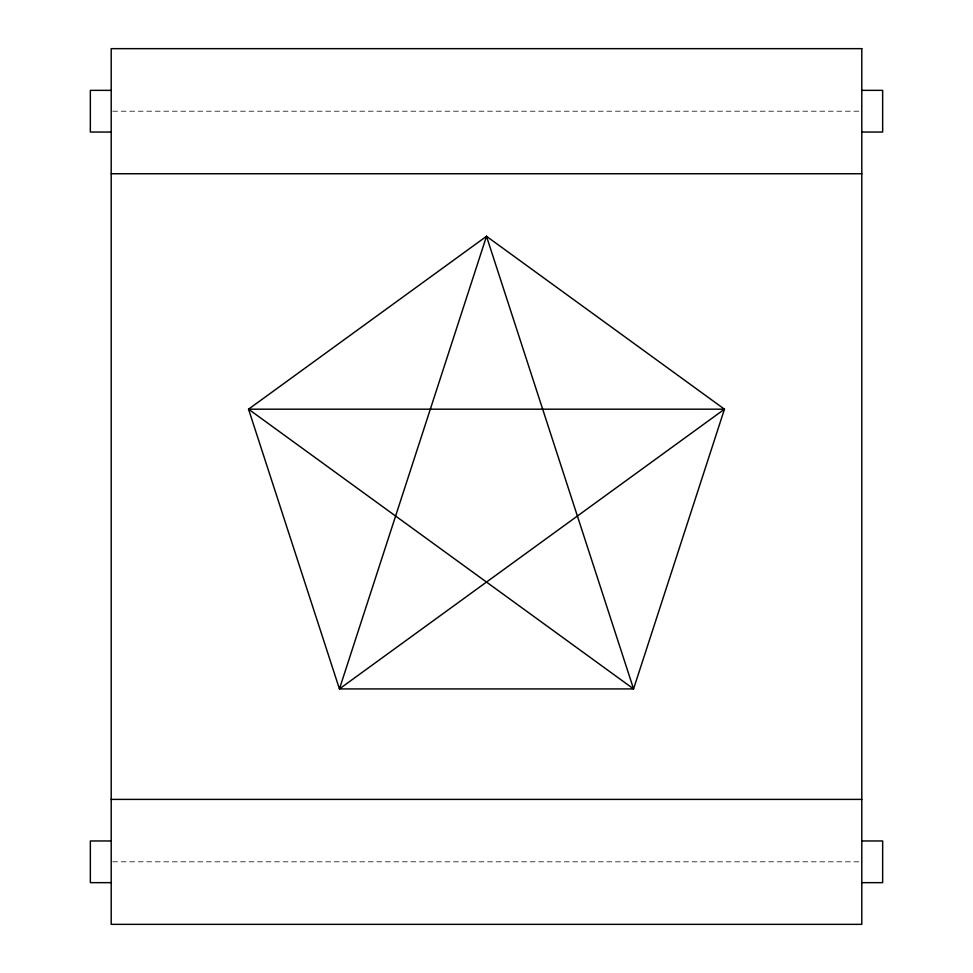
<?xml version="1.0" encoding="UTF-8"?>
<svg xmlns="http://www.w3.org/2000/svg" width="973" height="973" viewBox="0 0 973 973"><rect width="100%" height="100%" fill="white"/><g stroke="black" fill="none" stroke-linecap="round" stroke-linejoin="round"><path stroke-width="0.73" stroke-dasharray="4.87 3.65" d="M112.71 111.202L860.29 111.202M112.71 861.81L860.29 861.81"/><path stroke-width="1.46" d="M111.202 90.355L90.343 90.355L90.343 132.048L111.202 132.048M861.798 90.355L882.657 90.355L882.657 132.048L861.798 132.048M111.202 173.753L861.798 173.753M111.202 799.392L861.798 799.392M111.202 840.964L90.343 840.964L90.343 882.657L111.202 882.657M861.798 840.964L882.657 840.964L882.657 882.657L861.798 882.657M486.5 236.305L339.431 688.92L633.569 688.92L724.459 409.183L486.5 236.305L248.541 409.183L339.431 688.92L724.459 409.183L248.541 409.183L633.569 688.92L486.5 236.305M861.798 48.65L111.202 48.65L111.202 924.35L861.798 924.35L861.798 48.65"/></g></svg>
